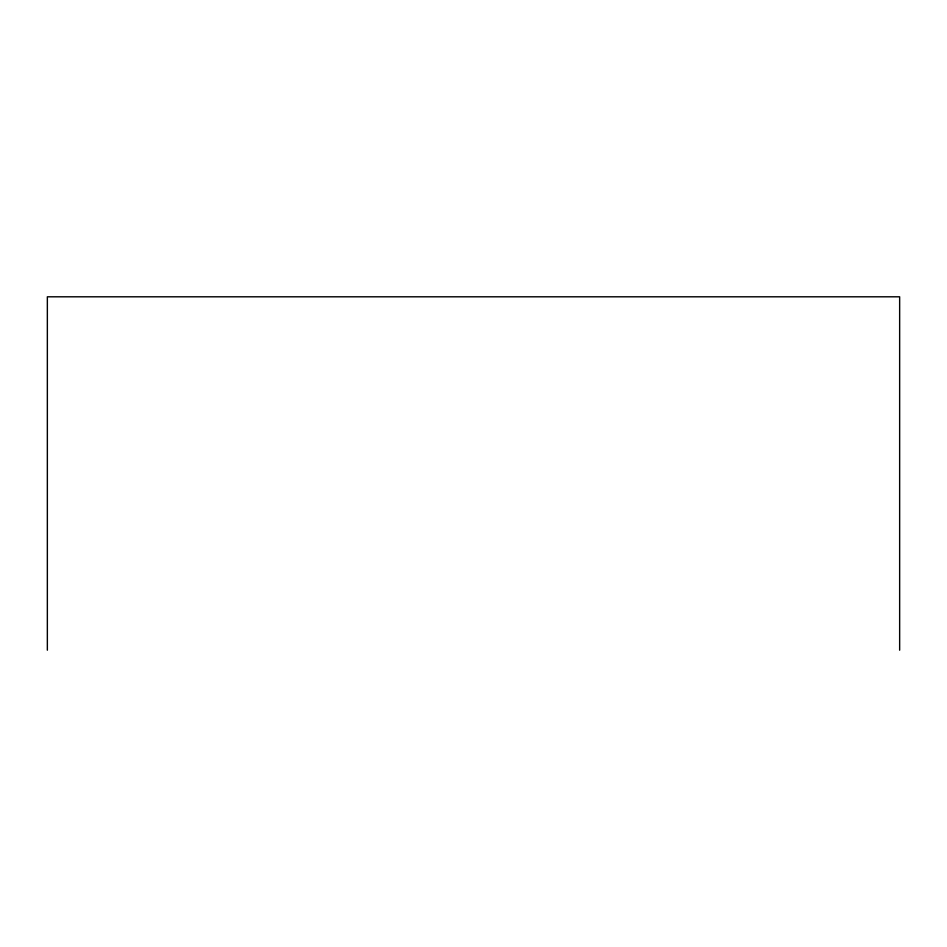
<?xml version="1.0" encoding="UTF-8"?>
<svg xmlns="http://www.w3.org/2000/svg" width="947" height="947" viewBox="0 0 947 947"><rect width="100%" height="100%" fill="white"/><g stroke="black" fill="none" stroke-linecap="round" stroke-linejoin="round"><path stroke-width="1.42" d="M899.65 650.198L899.65 296.802L47.35 296.802L47.35 650.198"/></g></svg>
